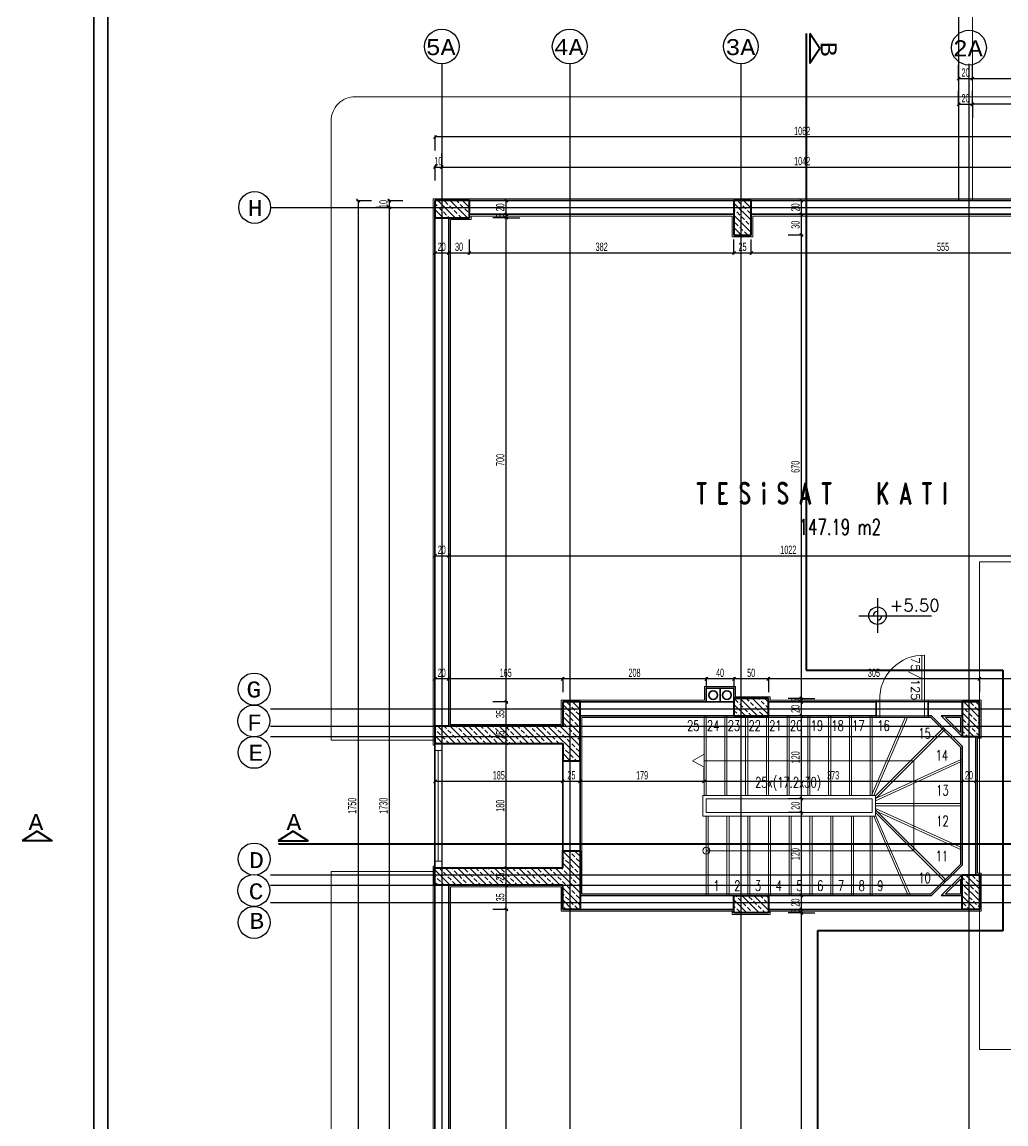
# Model space of a CAD drawing. Header units: inches. Extents: x -7543 to -822, y 102837 to 190349.
# Drawn here: x -833.1985 to -832.9139, y 102836.8607 to 102837.1793 of the extents above; entities that cross this region are included whole.
import ezdxf
from ezdxf.enums import TextEntityAlignment as Align

# ---------------------------------------------------------------- set-up
doc = ezdxf.new("R2010")
doc.units = ezdxf.units.IN
doc.header["$MEASUREMENT"] = 0
for name, pattern in [('__ZG_T_P__9', [22, 1, -10, 1, -10]), ('ACAD_ISO07W100', [3, 0, -3]), ('DASHDOTX2', [2, 1, -0.5, 0, -0.5]), ('DASHED', [19.05, 12.7, -6.35])]:
    doc.linetypes.add(name, pattern=pattern)
doc.layers.get('Defpoints').update_dxf_attribs({"lineweight": 25})
for name, color, linetype, lineweight in [('AKS', 1, 'Continuous', 25), ('ICOL', 55, 'Continuous', 25), ('İZ DÜŞÜM', 253, 'Continuous', 20), ('KESİT', 7, 'Continuous', 40), ('KOLON', 2, 'Continuous', 40), ('SIVA', 150, 'Continuous', 15), ('TARAMA', 8, 'Continuous', 25), ('YAZI', 7, 'Continuous', 25)]:
    doc.layers.add(name, color=color, linetype=linetype, lineweight=lineweight)
for name, color, linetype, lineweight, true_color in [('BALKON', 7, 'Continuous', 20, 0xffaaa9), ('DUVAR', 7, 'Continuous', 35, 0xfc4642), ('KAPI', 7, 'Continuous', 18, 0xffb360), ('MERDİVEN', 7, 'Continuous', 20, 0x16c244), ('PENCERE', 7, 'Continuous', 18, 0xffb360)]:
    doc.layers.add(name, color=color, linetype=linetype, lineweight=lineweight, true_color=true_color)
doc.styles.add('ISIM', font='monos.ttf', dxfattribs={"width": 1.1, "height": 200})
doc.styles.add('OLCU', font='tromand.shx', dxfattribs={"width": 0.6, "height": 12})
doc.styles.add('st1', font='romandtw.shx', dxfattribs={"width": 0.7, "height": 40})
doc.styles.add('TXTX', font='TXTX')
doc.styles.add('ÖLÇÜ', font='simplex.shx')

# ---------------------------------------------------------------- blocks, each defined once
blk = doc.blocks.new('D')
at = {"layer": 'ICOL'}
for p, q in [((2.8, 2.8), (-2.8, -2.8)), ((0, 3), (0, -25))]:
    blk.add_line(p, q, dxfattribs=at)
blk = doc.blocks.new('E')
at = {"layer": 'ICOL'}
for p, q in [((0, -3), (0, 25)), ((-2.8, -2.8), (2.8, 2.8))]:
    blk.add_line(p, q, dxfattribs=at)

msp = doc.modelspace()

# ---------------------------------------------------------------- linework, layer by layer
at = {"layer": 'AKS', "linetype": 'DASHDOTX2', "ltscale": 10}
for p, q in [((-833.07708, 102837.16719), (-833.07708, 102836.7433)), ((-833.04008, 102837.16719), (-833.04008, 102836.7433)), ((-832.99056, 102837.16719), (-832.99056, 102836.7433)), ((-832.92458, 102837.16719), (-832.92458, 102836.7433)), ((-833.12658, 102837.12568), (-832.80322, 102837.12568)), ((-833.12658, 102836.98068), (-832.80322, 102836.98068)), ((-833.13493, 102836.97418), (-833.13492, 102836.97418)), ((-833.12658, 102836.97568), (-832.80322, 102836.97568)), ((-833.12658, 102836.97268), (-832.80322, 102836.97268)), ((-833.12658, 102836.93268), (-832.80322, 102836.93268)), ((-833.12658, 102836.92968), (-832.80322, 102836.92968)), ((-833.12658, 102836.92468), (-832.80322, 102836.92468))]:
    msp.add_line(p, q, dxfattribs=at)
at = {"layer": 'AKS', "color": 0}
for centre, radius in [((-833.07708, 102837.17221), 0.00502), ((-833.04008, 102837.17221), 0.00502), ((-832.99056, 102837.17221), 0.00502), ((-832.92458, 102837.17187), 0.00502), ((-833.1312, 102837.12568), 0.00462), ((-833.13133, 102836.98642), 0.00462), ((-833.13142, 102836.97718), 0.00462), ((-833.13133, 102836.96811), 0.00462), ((-833.13133, 102836.93726), 0.00462), ((-833.13142, 102836.92819), 0.00462), ((-833.13133, 102836.91895), 0.00462)]:
    msp.add_circle(centre, radius, dxfattribs=at)
at = {"layer": 'BALKON'}
for p, q in [((-832.92758, 102837.12768), (-832.92758, 102837.18769)), ((-832.92358, 102837.12768), (-832.92358, 102837.18369))]:
    msp.add_line(p, q, dxfattribs=at)
at = {"layer": 'Defpoints', "color": 6}
for p, q in [((-832.92758, 102837.18769), (-832.92758, 102837.12768)), ((-833.07908, 102837.12768), (-832.86658, 102837.12768)), ((-833.07908, 102836.77768), (-833.07908, 102837.12768)), ((-832.92758, 102837.12768), (-833.07908, 102837.12768)), ((-833.07908, 102837.12768), (-833.07908, 102836.77768))]:
    msp.add_line(p, q, dxfattribs=at)
at = {"layer": 'Defpoints', "color": 3}
for p, q in [((-833.06908, 102837.12268), (-833.06908, 102837.12368)), ((-833.06908, 102837.12368), (-832.99258, 102837.12368)), ((-832.99258, 102837.12368), (-832.99258, 102837.11768)), ((-832.98758, 102837.11768), (-832.98758, 102837.12368)), ((-832.98758, 102837.12368), (-832.87658, 102837.12368)), ((-833.07508, 102837.12268), (-833.06908, 102837.12268)), ((-833.07508, 102836.97568), (-833.07508, 102837.12268)), ((-832.99258, 102837.11768), (-832.98758, 102837.11768)), ((-832.99258, 102836.98668), (-833.00058, 102836.98668)), ((-833.00058, 102836.98668), (-833.00058, 102836.98268)), ((-832.99258, 102836.98368), (-832.99258, 102836.98668)), ((-832.98258, 102836.98368), (-832.99258, 102836.98368)), ((-832.98258, 102836.98268), (-832.98258, 102836.98368)), ((-833.00058, 102836.98268), (-833.04208, 102836.98268)), ((-833.04208, 102836.98268), (-833.04208, 102836.97568)), ((-832.92158, 102836.98268), (-832.98258, 102836.98268)), ((-832.92158, 102836.97268), (-832.92158, 102836.98268)), ((-833.04208, 102836.97568), (-833.07508, 102836.97568)), ((-832.92258, 102836.93268), (-832.92258, 102836.97268)), ((-832.92258, 102836.97268), (-832.92158, 102836.97268)), ((-832.92158, 102836.93268), (-832.92258, 102836.93268)), ((-832.92158, 102836.92268), (-832.92158, 102836.93268)), ((-833.07508, 102836.78268), (-833.07508, 102836.92968)), ((-833.07508, 102836.92968), (-833.04208, 102836.92968)), ((-833.04208, 102836.92968), (-833.04208, 102836.92268)), ((-833.04208, 102836.92268), (-832.99258, 102836.92268)), ((-832.99258, 102836.92268), (-832.99258, 102836.92168)), ((-832.99258, 102836.92168), (-832.98258, 102836.92168)), ((-832.98258, 102836.92168), (-832.98258, 102836.92268)), ((-832.98258, 102836.92268), (-832.92158, 102836.92268))]:
    msp.add_line(p, q, dxfattribs=at)
at = {"layer": 'DUVAR'}
for p, q in [((-833.17769, 102836.66908), (-833.17769, 102837.43546)), ((-833.17369, 102836.66908), (-833.17369, 102837.43546)), ((-832.99258, 102837.12768), (-833.06908, 102837.12768)), ((-832.87658, 102837.12768), (-832.98758, 102837.12768)), ((-832.99258, 102837.12368), (-833.06908, 102837.12368)), ((-832.87658, 102837.12368), (-832.98758, 102837.12368)), ((-833.07908, 102837.12268), (-833.07908, 102836.97568)), ((-833.07508, 102837.12268), (-833.07508, 102836.97568)), ((-833.00058, 102836.98268), (-833.00058, 102836.98668)), ((-833.00058, 102836.98668), (-832.99658, 102836.98668)), ((-832.99658, 102836.98668), (-832.99658, 102836.98268)), ((-832.99658, 102836.98268), (-832.99658, 102836.98668)), ((-832.99658, 102836.98668), (-832.99258, 102836.98668)), ((-832.99258, 102836.98668), (-832.99258, 102836.98268)), ((-833.03708, 102836.98268), (-832.99258, 102836.98268)), ((-833.00458, 102836.98268), (-832.99258, 102836.98268)), ((-832.99658, 102836.98268), (-833.00058, 102836.98268)), ((-832.99258, 102836.98268), (-832.99658, 102836.98268)), ((-832.98258, 102836.98268), (-832.9514, 102836.98268)), ((-832.9514, 102836.97868), (-832.9514, 102836.98268)), ((-832.9364, 102836.98268), (-832.92658, 102836.98268)), ((-832.9364, 102836.97868), (-832.9364, 102836.98268)), ((-833.03708, 102836.97868), (-832.99258, 102836.97868)), ((-832.98258, 102836.97868), (-832.9514, 102836.97868)), ((-832.9364, 102836.97868), (-832.9354, 102836.97868)), ((-832.92658, 102836.96986), (-832.9354, 102836.97868)), ((-832.93258, 102836.97868), (-832.92658, 102836.97868)), ((-832.92658, 102836.97268), (-832.93258, 102836.97868)), ((-832.92258, 102836.93268), (-832.92258, 102836.97268)), ((-832.92658, 102836.93551), (-832.92658, 102836.96986)), ((-833.04208, 102836.96568), (-833.04208, 102836.93968)), ((-833.03708, 102836.96568), (-833.03708, 102836.93968)), ((-832.92658, 102836.93551), (-832.9354, 102836.92668)), ((-832.92658, 102836.93268), (-832.93258, 102836.92668)), ((-833.07908, 102836.92968), (-833.07908, 102836.78268)), ((-833.07508, 102836.92968), (-833.07508, 102836.78268)), ((-832.99258, 102836.92668), (-833.03708, 102836.92668)), ((-832.9354, 102836.92668), (-832.98258, 102836.92668)), ((-832.92658, 102836.92668), (-832.93258, 102836.92668)), ((-833.03708, 102836.92268), (-832.99258, 102836.92268)), ((-832.98258, 102836.92268), (-832.92658, 102836.92268))]:
    msp.add_line(p, q, dxfattribs=at)
for centre in [(-832.99858, 102836.98468), (-832.99458, 102836.98468)]:
    msp.add_circle(centre, 0.00125, dxfattribs=at)
at = {"layer": 'ICOL'}
for p, q in [((-832.92742, 102837.16294), (-832.92373, 102837.16294)), ((-832.92342, 102837.16294), (-832.45973, 102837.16294)), ((-832.92742, 102837.1555), (-832.92373, 102837.1555)), ((-832.86673, 102837.1555), (-832.92342, 102837.1555)), ((-832.86673, 102837.14605), (-833.07892, 102837.14605)), ((-833.07923, 102837.13733), (-833.07939, 102837.13733)), ((-833.07908, 102837.13733), (-833.07708, 102837.13733)), ((-833.07692, 102837.13733), (-832.86873, 102837.13733)), ((-833.07692, 102837.13733), (-833.07676, 102837.13733)), ((-833.10126, 102837.12753), (-833.10126, 102836.77784)), ((-833.09222, 102837.12784), (-833.09222, 102837.128)), ((-833.09222, 102837.12568), (-833.09222, 102837.12768)), ((-833.05843, 102837.12384), (-833.05843, 102837.12753)), ((-832.97303, 102837.12384), (-832.97303, 102837.12753)), ((-833.09222, 102837.12553), (-833.09222, 102837.12537)), ((-833.09222, 102836.77984), (-833.09222, 102837.12553)), ((-833.05843, 102837.12384), (-833.05843, 102837.124)), ((-833.05843, 102837.12268), (-833.05843, 102837.12368)), ((-833.05843, 102837.12253), (-833.05843, 102837.12237)), ((-833.05843, 102836.98284), (-833.05843, 102837.12253)), ((-832.97303, 102837.11784), (-832.97303, 102837.12353)), ((-832.97303, 102836.98384), (-832.97303, 102837.11753)), ((-833.07892, 102837.11254), (-833.07523, 102837.11254)), ((-833.07492, 102837.11254), (-833.06923, 102837.11254)), ((-833.06892, 102837.11254), (-832.99273, 102837.11254)), ((-832.99242, 102837.11254), (-832.98773, 102837.11254)), ((-832.98742, 102837.11254), (-832.87673, 102837.11254)), ((-833.07892, 102837.02494), (-833.07523, 102837.02494)), ((-833.07492, 102837.02494), (-832.87073, 102837.02494)), ((-832.95105, 102837.01271), (-832.95105, 102837.00271)), ((-832.95648, 102837.00762), (-832.93541, 102837.00762)), ((-833.07523, 102836.98937), (-833.07892, 102836.98937)), ((-833.04223, 102836.98937), (-833.07492, 102836.98937)), ((-833.00073, 102836.98937), (-833.04192, 102836.98937)), ((-832.99273, 102836.98937), (-833.00042, 102836.98937)), ((-832.98273, 102836.98937), (-832.99242, 102836.98937)), ((-832.92173, 102836.98937), (-832.98242, 102836.98937)), ((-832.90013, 102836.98937), (-832.92142, 102836.98937)), ((-832.97303, 102836.98384), (-832.97303, 102836.984)), ((-832.97303, 102836.98268), (-832.97303, 102836.98368)), ((-833.05843, 102836.97584), (-833.05843, 102836.98253)), ((-832.97303, 102836.98253), (-832.97303, 102836.98237)), ((-832.97303, 102836.97884), (-832.97303, 102836.98253)), ((-832.97303, 102836.95484), (-832.97303, 102836.97853)), ((-833.05843, 102836.97084), (-833.05843, 102836.97553)), ((-833.05843, 102836.93484), (-833.05843, 102836.97053)), ((-833.07892, 102836.95975), (-833.04223, 102836.95975)), ((-833.04192, 102836.95975), (-833.03723, 102836.95975)), ((-833.03692, 102836.95975), (-833.00133, 102836.95975)), ((-833.00102, 102836.95975), (-832.92673, 102836.95975)), ((-832.92642, 102836.95975), (-832.92273, 102836.95975)), ((-832.92242, 102836.95975), (-832.90063, 102836.95975)), ((-832.97303, 102836.95084), (-832.97303, 102836.95453)), ((-832.97303, 102836.92684), (-832.97303, 102836.95053)), ((-833.05843, 102836.92984), (-833.05843, 102836.93453)), ((-833.05843, 102836.92284), (-833.05843, 102836.92953)), ((-832.97303, 102836.92284), (-832.97303, 102836.92653)), ((-832.97303, 102836.92284), (-832.97303, 102836.923)), ((-833.05843, 102836.78284), (-833.05843, 102836.92253)), ((-832.97303, 102836.92168), (-832.97303, 102836.92268)), ((-832.97303, 102836.92153), (-832.97303, 102836.92137)), ((-832.97303, 102836.78784), (-832.97303, 102836.92153))]:
    msp.add_line(p, q, dxfattribs=at)
msp.add_circle((-832.95105, 102837.00762), 0.00252, dxfattribs=at)
for start, end in [(90, 180), (270, 0)]:
    msp.add_arc((-832.95105, 102837.00762), 0.00126, start, end, dxfattribs=at)
at = {"layer": 'İZ DÜŞÜM', "linetype": '__ZG_T_P__9'}
for p, q in [((-833.07408, 102837.15768), (-833.10208, 102837.15768)), ((-832.91958, 102837.15768), (-833.07408, 102837.15768)), ((-832.84358, 102837.15768), (-832.91958, 102837.15768)), ((-833.10908, 102837.15068), (-833.10908, 102837.09768)), ((-832.86658, 102837.12768), (-833.07908, 102837.12768)), ((-833.07908, 102837.12768), (-833.07908, 102836.77768)), ((-833.10908, 102837.09768), (-833.10908, 102836.97168)), ((-832.92158, 102836.88218), (-832.92158, 102837.02318)), ((-832.92158, 102837.02318), (-832.90158, 102837.02318)), ((-833.10908, 102836.97168), (-833.07908, 102836.97168)), ((-833.07908, 102836.97168), (-833.07908, 102836.93368)), ((-833.07908, 102836.93368), (-833.10908, 102836.93368)), ((-833.10908, 102836.93368), (-833.10908, 102836.80768)), ((-832.90158, 102836.88218), (-832.92158, 102836.88218))]:
    msp.add_line(p, q, dxfattribs=at)
msp.add_arc((-833.10208, 102837.15068), 0.007, 90, 180, dxfattribs=at)
at = {"layer": 'KAPI'}
for p, q in [((-832.9382, 102836.98318), (-832.9382, 102836.99618)), ((-832.9374, 102836.98218), (-832.9374, 102836.99618)), ((-832.9504, 102836.98318), (-832.9514, 102836.98318)), ((-832.9514, 102836.98318), (-832.9514, 102836.97818)), ((-832.9382, 102836.98318), (-832.9504, 102836.98318)), ((-832.9504, 102836.98318), (-832.9504, 102836.97818)), ((-832.9374, 102836.98318), (-832.9382, 102836.98318)), ((-832.9374, 102836.97818), (-832.9374, 102836.98318)), ((-832.9364, 102836.98318), (-832.9374, 102836.98318)), ((-832.9364, 102836.98318), (-832.9364, 102836.97818)), ((-832.9504, 102836.97818), (-832.9514, 102836.97818)), ((-832.9504, 102836.97818), (-832.9374, 102836.97818)), ((-832.9374, 102836.97818), (-832.9364, 102836.97818))]:
    msp.add_line(p, q, dxfattribs=at)
msp.add_arc((-832.9378, 102836.98358), 0.01261, 88.1817, 181.8183, dxfattribs=at)
at = {"layer": 'KESİT', "linetype": 'DASHED'}
for p, q in [((-832.9717, 102837.176), (-832.9717, 102836.99188)), ((-832.9717, 102836.99188), (-832.91478, 102836.99188)), ((-832.91478, 102836.99188), (-832.91478, 102836.91646)), ((-833.12431, 102836.94168), (-832.91011, 102836.94168)), ((-832.91478, 102836.91646), (-832.96839, 102836.91646)), ((-832.96839, 102836.91646), (-832.96839, 102836.74132))]:
    msp.add_line(p, q, dxfattribs=at)
at = {"layer": 'KESİT'}
for p, q in [((-832.97062, 102837.17594), (-832.97062, 102837.16725)), ((-832.96774, 102837.1716), (-832.97062, 102837.17594)), ((-832.96774, 102837.1716), (-832.97062, 102837.16725)), ((-833.19415, 102836.94536), (-833.19849, 102836.94248)), ((-833.19415, 102836.94536), (-833.1898, 102836.94248)), ((-833.12002, 102836.94536), (-833.12437, 102836.94248)), ((-833.12002, 102836.94536), (-833.11568, 102836.94248)), ((-833.1898, 102836.94248), (-833.19849, 102836.94248)), ((-833.12437, 102836.94248), (-833.11568, 102836.94248))]:
    msp.add_line(p, q, dxfattribs=at)
at = {"layer": 'KOLON'}
for p, q in [((-833.06908, 102837.12768), (-833.07908, 102837.12768)), ((-833.07908, 102837.12768), (-833.07908, 102837.12268)), ((-833.06908, 102837.12768), (-833.07908, 102837.12768)), ((-833.07908, 102837.12768), (-833.07908, 102837.12268)), ((-833.06908, 102837.12268), (-833.06908, 102837.12768)), ((-833.06908, 102837.12268), (-833.06908, 102837.12768)), ((-832.98758, 102837.12768), (-832.99258, 102837.12768)), ((-832.99258, 102837.12768), (-832.99258, 102837.11768)), ((-832.98758, 102837.11768), (-832.98758, 102837.12768)), ((-833.07908, 102837.12268), (-833.06908, 102837.12268)), ((-833.07908, 102837.12268), (-833.06908, 102837.12268)), ((-832.99258, 102837.11768), (-832.98758, 102837.11768)), ((-832.99258, 102836.98368), (-832.99258, 102836.97868)), ((-832.98258, 102836.98368), (-832.99258, 102836.98368)), ((-832.98258, 102836.97868), (-832.98258, 102836.98368)), ((-833.03708, 102836.98268), (-833.04208, 102836.98268)), ((-833.04208, 102836.98268), (-833.04208, 102836.97568)), ((-833.03708, 102836.97568), (-833.03708, 102836.98268)), ((-832.92158, 102836.98268), (-832.92658, 102836.98268)), ((-832.92658, 102836.98268), (-832.92658, 102836.97268)), ((-832.92158, 102836.97268), (-832.92158, 102836.98268)), ((-832.99258, 102836.97868), (-832.98258, 102836.97868)), ((-833.04208, 102836.97568), (-833.07908, 102836.97568)), ((-833.07908, 102836.97568), (-833.07908, 102836.97068)), ((-833.03708, 102836.97168), (-833.03708, 102836.97568)), ((-833.03708, 102836.96568), (-833.03708, 102836.97168)), ((-832.92658, 102836.97268), (-832.92158, 102836.97268)), ((-833.07908, 102836.97068), (-833.04208, 102836.97068)), ((-833.04208, 102836.97068), (-833.04208, 102836.96568)), ((-833.04208, 102836.96568), (-833.03708, 102836.96568)), ((-833.04208, 102836.93468), (-833.04208, 102836.93968)), ((-833.04208, 102836.93968), (-833.03708, 102836.93968)), ((-833.03708, 102836.93968), (-833.03708, 102836.93368)), ((-833.07908, 102836.93468), (-833.04208, 102836.93468)), ((-833.07908, 102836.92968), (-833.07908, 102836.93468)), ((-833.03708, 102836.93368), (-833.03708, 102836.92968)), ((-832.92658, 102836.92268), (-832.92658, 102836.93268)), ((-832.92658, 102836.93268), (-832.92158, 102836.93268)), ((-832.92158, 102836.93268), (-832.92158, 102836.92268)), ((-833.04208, 102836.92968), (-833.07908, 102836.92968)), ((-833.04208, 102836.92268), (-833.04208, 102836.92968)), ((-833.03708, 102836.92968), (-833.03708, 102836.92268)), ((-832.99258, 102836.92168), (-832.99258, 102836.92668)), ((-832.99258, 102836.92668), (-832.98258, 102836.92668)), ((-832.98258, 102836.92668), (-832.98258, 102836.92168)), ((-833.03708, 102836.92268), (-833.04208, 102836.92268)), ((-832.98258, 102836.92168), (-832.99258, 102836.92168)), ((-832.92158, 102836.92268), (-832.92658, 102836.92268))]:
    msp.add_line(p, q, dxfattribs=at)
at = {"layer": 'MERDİVEN'}
for p, q in [((-833.00118, 102836.95568), (-833.00118, 102836.97868)), ((-832.99518, 102836.95568), (-832.99518, 102836.97868)), ((-832.98918, 102836.95568), (-832.98918, 102836.97868)), ((-832.98318, 102836.95568), (-832.98318, 102836.97868)), ((-832.97718, 102836.95568), (-832.97718, 102836.97868)), ((-832.97118, 102836.95568), (-832.97118, 102836.97868)), ((-832.96518, 102836.95568), (-832.96518, 102836.97868)), ((-832.95918, 102836.95568), (-832.95918, 102836.97868)), ((-832.95318, 102836.95568), (-832.95318, 102836.97868)), ((-832.9528, 102836.95568), (-832.94306, 102836.97818)), ((-832.95158, 102836.95553), (-832.93191, 102836.97519)), ((-833.00453, 102836.96568), (-833.00118, 102836.96757)), ((-833.00118, 102836.96757), (-833.00118, 102836.9638)), ((-833.00453, 102836.96568), (-833.00118, 102836.9638)), ((-832.94058, 102836.96568), (-833.00118, 102836.96568)), ((-832.95158, 102836.9548), (-832.92682, 102836.96607)), ((-832.94058, 102836.93968), (-832.94058, 102836.96568)), ((-833.00158, 102836.95568), (-833.00158, 102836.94968)), ((-833.00158, 102836.94968), (-833.00158, 102836.95568)), ((-833.00158, 102836.94968), (-833.00158, 102836.95568)), ((-832.95158, 102836.95568), (-833.00158, 102836.95568)), ((-833.00158, 102836.95568), (-833.00158, 102836.94968)), ((-832.95258, 102836.95568), (-833.00058, 102836.95568)), ((-832.95258, 102836.95568), (-833.00058, 102836.95568)), ((-832.95258, 102836.95568), (-833.00058, 102836.95568)), ((-832.95158, 102836.94968), (-832.95158, 102836.95568)), ((-832.95158, 102836.95568), (-832.95158, 102836.94968)), ((-832.95158, 102836.95568), (-832.95158, 102836.94968)), ((-832.95158, 102836.94968), (-832.95158, 102836.95568)), ((-833.00058, 102836.95468), (-833.00058, 102836.95068)), ((-833.00058, 102836.95068), (-833.00058, 102836.95468)), ((-833.00058, 102836.95068), (-833.00058, 102836.95468)), ((-832.95258, 102836.95468), (-833.00058, 102836.95468)), ((-833.00058, 102836.95468), (-833.00058, 102836.95068)), ((-832.95358, 102836.95468), (-832.99958, 102836.95468)), ((-832.95358, 102836.95468), (-832.99958, 102836.95468)), ((-832.95358, 102836.95468), (-832.99958, 102836.95468)), ((-832.95258, 102836.95068), (-832.95258, 102836.95468)), ((-832.95258, 102836.95468), (-832.95258, 102836.95068)), ((-832.95258, 102836.95468), (-832.95258, 102836.95068)), ((-832.95258, 102836.95068), (-832.95258, 102836.95468)), ((-832.95158, 102836.95328), (-832.92708, 102836.95328)), ((-832.95158, 102836.95189), (-832.92658, 102836.9405)), ((-832.95214, 102836.94968), (-833.00158, 102836.94968)), ((-832.95258, 102836.95068), (-833.00058, 102836.95068)), ((-832.95258, 102836.94968), (-833.00058, 102836.94968)), ((-832.95258, 102836.94968), (-833.00058, 102836.94968)), ((-832.95258, 102836.94968), (-833.00058, 102836.94968)), ((-832.99998, 102836.94968), (-832.99998, 102836.92668)), ((-832.95358, 102836.95068), (-832.99958, 102836.95068)), ((-832.95358, 102836.95068), (-832.99958, 102836.95068)), ((-832.95358, 102836.95068), (-832.99958, 102836.95068)), ((-832.99398, 102836.94968), (-832.99398, 102836.92668)), ((-832.98798, 102836.94968), (-832.98798, 102836.92668)), ((-832.98198, 102836.94968), (-832.98198, 102836.92668)), ((-832.97598, 102836.94968), (-832.97598, 102836.92668)), ((-832.96998, 102836.94968), (-832.96998, 102836.92668)), ((-832.96398, 102836.94968), (-832.96398, 102836.92668)), ((-832.95798, 102836.94968), (-832.95798, 102836.92668)), ((-832.95258, 102836.94968), (-832.95258, 102836.92668)), ((-832.95158, 102836.94968), (-832.95214, 102836.94968)), ((-832.95158, 102836.95153), (-832.93107, 102836.93102)), ((-832.95158, 102836.94988), (-832.94153, 102836.92668)), ((-832.94058, 102836.93968), (-833.00058, 102836.93968))]:
    msp.add_line(p, q, dxfattribs=at)
at = {"layer": 'MERDİVEN', "linetype": 'ACAD_ISO07W100'}
for p, q in [((-833.00058, 102836.95568), (-833.00058, 102836.97868)), ((-832.99458, 102836.95568), (-832.99458, 102836.97868)), ((-832.98858, 102836.95568), (-832.98858, 102836.97868)), ((-832.98258, 102836.95568), (-832.98258, 102836.97868)), ((-832.97658, 102836.95568), (-832.97658, 102836.97868)), ((-832.97058, 102836.95568), (-832.97058, 102836.97868)), ((-832.96458, 102836.95568), (-832.96458, 102836.97868)), ((-832.95858, 102836.95568), (-832.95858, 102836.97868)), ((-832.95258, 102836.95568), (-832.95258, 102836.97868)), ((-832.95214, 102836.95568), (-832.9424, 102836.97818)), ((-832.95158, 102836.95468), (-832.93149, 102836.97477)), ((-832.95158, 102836.95414), (-832.92658, 102836.96552)), ((-832.95158, 102836.95268), (-832.92708, 102836.95268)), ((-833.00058, 102836.94968), (-833.00058, 102836.92668)), ((-832.99458, 102836.94968), (-832.99458, 102836.92668)), ((-832.98858, 102836.94968), (-832.98858, 102836.92668)), ((-832.98258, 102836.94968), (-832.98258, 102836.92668)), ((-832.97658, 102836.94968), (-832.97658, 102836.92668)), ((-832.97058, 102836.94968), (-832.97058, 102836.92668)), ((-832.96458, 102836.94968), (-832.96458, 102836.92668)), ((-832.95858, 102836.94968), (-832.95858, 102836.92668)), ((-832.95318, 102836.94968), (-832.95318, 102836.92668)), ((-832.95214, 102836.94968), (-832.94219, 102836.92668)), ((-832.95158, 102836.95123), (-832.92658, 102836.93984)), ((-832.95158, 102836.95068), (-832.93149, 102836.9306))]:
    msp.add_line(p, q, dxfattribs=at)
at = {"layer": 'MERDİVEN'}
msp.add_circle((-833.00058, 102836.93968), 0.001, dxfattribs=at)
at = {"layer": 'PENCERE'}
for p, q in [((-833.07908, 102836.97068), (-833.07908, 102836.93468)), ((-833.07708, 102836.96868), (-833.07908, 102836.96868)), ((-833.07808, 102836.96868), (-833.07808, 102836.93668)), ((-833.07708, 102836.97068), (-833.07708, 102836.93468)), ((-833.07708, 102836.93668), (-833.07908, 102836.93668))]:
    msp.add_line(p, q, dxfattribs=at)
at = {"layer": 'SIVA'}
for p, q in [((-832.86608, 102837.12818), (-833.07958, 102837.12818)), ((-833.07958, 102837.12818), (-833.07958, 102836.97018)), ((-833.07458, 102837.12218), (-833.07458, 102836.97618)), ((-833.07458, 102837.12218), (-833.06858, 102837.12218)), ((-832.99308, 102837.12318), (-833.06858, 102837.12318)), ((-833.06858, 102837.12318), (-833.06858, 102837.12218)), ((-832.99308, 102837.12318), (-832.99308, 102837.11718)), ((-832.87708, 102837.12318), (-832.98708, 102837.12318)), ((-832.98708, 102837.12318), (-832.98708, 102837.11718)), ((-832.99308, 102837.11718), (-832.98708, 102837.11718)), ((-832.99208, 102836.98718), (-833.00108, 102836.98718)), ((-833.00108, 102836.98318), (-833.00108, 102836.98718)), ((-832.99208, 102836.98418), (-832.99208, 102836.98718)), ((-832.98208, 102836.98418), (-832.99208, 102836.98418)), ((-832.98208, 102836.98318), (-832.98208, 102836.98418)), ((-833.03658, 102836.98318), (-833.04258, 102836.98318)), ((-833.04258, 102836.97618), (-833.04258, 102836.98318)), ((-833.00108, 102836.98318), (-833.04258, 102836.98318)), ((-832.9514, 102836.98318), (-832.98208, 102836.98318)), ((-832.9514, 102836.98268), (-832.9514, 102836.98318)), ((-832.92608, 102836.98318), (-832.9364, 102836.98318)), ((-832.9364, 102836.98268), (-832.9364, 102836.98318)), ((-832.92108, 102836.98318), (-832.92708, 102836.98318)), ((-832.92108, 102836.97218), (-832.92108, 102836.98318)), ((-833.03658, 102836.92718), (-833.03658, 102836.97818)), ((-833.03658, 102836.97818), (-832.99208, 102836.97818)), ((-832.99308, 102836.97818), (-832.98208, 102836.97818)), ((-832.98308, 102836.97818), (-832.9514, 102836.97818)), ((-832.9514, 102836.97868), (-832.9514, 102836.97818)), ((-832.9364, 102836.97868), (-832.9364, 102836.97818)), ((-832.9364, 102836.97818), (-832.93561, 102836.97818)), ((-832.92708, 102836.96965), (-832.93561, 102836.97818)), ((-832.93137, 102836.97818), (-832.92708, 102836.97818)), ((-832.92708, 102836.97389), (-832.93137, 102836.97818)), ((-832.92708, 102836.97818), (-832.92708, 102836.97389)), ((-833.07458, 102836.97618), (-833.04258, 102836.97618)), ((-832.92208, 102836.97218), (-832.92108, 102836.97218)), ((-832.92208, 102836.93318), (-832.92208, 102836.97218)), ((-833.07958, 102836.97018), (-833.07908, 102836.97018)), ((-832.92708, 102836.96965), (-832.92708, 102836.93572)), ((-832.92708, 102836.93572), (-832.93561, 102836.92718)), ((-833.07958, 102836.93518), (-833.07908, 102836.93518)), ((-833.07958, 102836.77718), (-833.07958, 102836.93518)), ((-832.92108, 102836.93318), (-832.92208, 102836.93318)), ((-832.92108, 102836.92218), (-832.92108, 102836.93318)), ((-832.92708, 102836.93148), (-832.93137, 102836.92718)), ((-832.92708, 102836.93148), (-832.92708, 102836.92718)), ((-833.07458, 102836.92918), (-833.07458, 102836.78318)), ((-833.04258, 102836.92918), (-833.07458, 102836.92918)), ((-833.04258, 102836.92918), (-833.04258, 102836.92218)), ((-832.99208, 102836.92718), (-833.03658, 102836.92718)), ((-832.93561, 102836.92718), (-832.99326, 102836.92718)), ((-832.92708, 102836.92718), (-832.93137, 102836.92718)), ((-833.03658, 102836.92218), (-833.04258, 102836.92218)), ((-833.03758, 102836.92218), (-832.99308, 102836.92218)), ((-832.99308, 102836.92118), (-832.99308, 102836.92218)), ((-832.98208, 102836.92118), (-832.99308, 102836.92118)), ((-832.98208, 102836.92218), (-832.98208, 102836.92118)), ((-832.98208, 102836.92218), (-832.92608, 102836.92218)), ((-832.92708, 102836.92218), (-832.92108, 102836.92218))]:
    msp.add_line(p, q, dxfattribs=at)
at = {"layer": 'TARAMA'}
for p, q in [((-833.07908, 102837.12683), (-833.07837, 102837.12613)), ((-833.07817, 102837.12768), (-833.07317, 102837.12268)), ((-833.07617, 102837.12745), (-833.07528, 102837.12657)), ((-833.07463, 102837.12768), (-833.06963, 102837.12268)), ((-833.07286, 102837.12768), (-833.07219, 102837.12701)), ((-833.07109, 102837.12768), (-833.06908, 102837.12566)), ((-833.06933, 102837.12768), (-833.06909, 102837.12745)), ((-832.99258, 102837.12695), (-832.98758, 102837.12195)), ((-832.99131, 102837.12745), (-832.99043, 102837.12657)), ((-832.98978, 102837.12768), (-832.98758, 102837.12548)), ((-832.98801, 102837.12768), (-832.98758, 102837.12725)), ((-833.07908, 102837.12506), (-833.0767, 102837.12268)), ((-833.07793, 102837.12568), (-833.07705, 102837.1248)), ((-833.07661, 102837.12436), (-833.07572, 102837.12347)), ((-833.07484, 102837.12613), (-833.07396, 102837.12524)), ((-833.07351, 102837.1248), (-833.07263, 102837.12392)), ((-833.07175, 102837.12657), (-833.07086, 102837.12568)), ((-833.07042, 102837.12524), (-833.06954, 102837.12436)), ((-833.06909, 102837.12392), (-833.06908, 102837.1239)), ((-832.99258, 102837.12518), (-832.9922, 102837.1248)), ((-832.99175, 102837.12436), (-832.99087, 102837.12347)), ((-832.98999, 102837.12613), (-832.9891, 102837.12524)), ((-832.98866, 102837.1248), (-832.98778, 102837.12392)), ((-833.07908, 102837.12329), (-833.07882, 102837.12303)), ((-833.07528, 102837.12303), (-833.07493, 102837.12268)), ((-833.07219, 102837.12347), (-833.0714, 102837.12268)), ((-832.99258, 102837.12341), (-832.98758, 102837.11841)), ((-832.9922, 102837.12126), (-832.99131, 102837.12038)), ((-832.99043, 102837.12303), (-832.98954, 102837.12215)), ((-832.9891, 102837.12171), (-832.98822, 102837.12082)), ((-832.99258, 102837.11988), (-832.99038, 102837.11768)), ((-832.99258, 102837.11811), (-832.99215, 102837.11768)), ((-832.99087, 102837.11994), (-832.98999, 102837.11905)), ((-832.98954, 102837.11861), (-832.98866, 102837.11773)), ((-832.98778, 102837.12038), (-832.98758, 102837.12018)), ((-832.99073, 102836.98368), (-832.98573, 102836.97868)), ((-832.98897, 102836.98368), (-832.98822, 102836.98294)), ((-832.9872, 102836.98368), (-832.98258, 102836.97906)), ((-832.98543, 102836.98368), (-832.98513, 102836.98338)), ((-832.98366, 102836.98368), (-832.98258, 102836.9826)), ((-833.04208, 102836.98199), (-833.03708, 102836.97699)), ((-833.04081, 102836.98249), (-833.03993, 102836.98161)), ((-833.03948, 102836.98117), (-833.0386, 102836.98028)), ((-833.03923, 102836.98268), (-833.03708, 102836.98053)), ((-833.03746, 102836.98268), (-833.03708, 102836.9823)), ((-832.99258, 102836.98199), (-832.98927, 102836.97868)), ((-832.9922, 102836.98338), (-832.99131, 102836.98249)), ((-832.99087, 102836.98205), (-832.98999, 102836.98117)), ((-832.98954, 102836.98073), (-832.98866, 102836.97984)), ((-832.98778, 102836.98249), (-832.98689, 102836.98161)), ((-832.98645, 102836.98117), (-832.98557, 102836.98028)), ((-832.98468, 102836.98294), (-832.9838, 102836.98205)), ((-832.98336, 102836.98161), (-832.98258, 102836.98083)), ((-832.92658, 102836.9814), (-832.92635, 102836.98117)), ((-832.92609, 102836.98268), (-832.92158, 102836.97816)), ((-832.9259, 102836.98073), (-832.92502, 102836.97984)), ((-832.92414, 102836.98249), (-832.92325, 102836.98161)), ((-832.92281, 102836.98117), (-832.92193, 102836.98028)), ((-832.92256, 102836.98268), (-832.92158, 102836.9817)), ((-833.04208, 102836.98022), (-833.04169, 102836.97984)), ((-833.04208, 102836.97846), (-833.03708, 102836.97346)), ((-833.04125, 102836.9794), (-833.04037, 102836.97852)), ((-833.03993, 102836.97808), (-833.03904, 102836.97719)), ((-833.03816, 102836.97984), (-833.03727, 102836.97896)), ((-832.99258, 102836.98022), (-832.99175, 102836.9794)), ((-832.99131, 102836.97896), (-832.99104, 102836.97868)), ((-832.98822, 102836.9794), (-832.9875, 102836.97868)), ((-832.98513, 102836.97984), (-832.98424, 102836.97896)), ((-832.92658, 102836.97963), (-832.92158, 102836.97463)), ((-832.92635, 102836.97763), (-832.92546, 102836.97675)), ((-832.92458, 102836.9794), (-832.9237, 102836.97852)), ((-832.92325, 102836.97808), (-832.92237, 102836.97719)), ((-833.07908, 102836.9748), (-833.07882, 102836.97454)), ((-833.07837, 102836.9741), (-833.07749, 102836.97321)), ((-833.07819, 102836.97568), (-833.07319, 102836.97068)), ((-833.07643, 102836.97568), (-833.07572, 102836.97498)), ((-833.07528, 102836.97454), (-833.0744, 102836.97366)), ((-833.07466, 102836.97568), (-833.06966, 102836.97068)), ((-833.07289, 102836.97568), (-833.07263, 102836.97542)), ((-833.07219, 102836.97498), (-833.0713, 102836.9741)), ((-833.07112, 102836.97568), (-833.06612, 102836.97068)), ((-833.06909, 102836.97542), (-833.06821, 102836.97454)), ((-833.06777, 102836.9741), (-833.06688, 102836.97321)), ((-833.06759, 102836.97568), (-833.06259, 102836.97068)), ((-833.06582, 102836.97568), (-833.06512, 102836.97498)), ((-833.06467, 102836.97454), (-833.06379, 102836.97366)), ((-833.06405, 102836.97568), (-833.05905, 102836.97068)), ((-833.06228, 102836.97568), (-833.06202, 102836.97542)), ((-833.06158, 102836.97498), (-833.0607, 102836.9741)), ((-833.06052, 102836.97568), (-833.05552, 102836.97068)), ((-833.05849, 102836.97542), (-833.0576, 102836.97454)), ((-833.05716, 102836.9741), (-833.05628, 102836.97321)), ((-833.05698, 102836.97568), (-833.05198, 102836.97068)), ((-833.05521, 102836.97568), (-833.05451, 102836.97498)), ((-833.05407, 102836.97454), (-833.05318, 102836.97366)), ((-833.05344, 102836.97568), (-833.04844, 102836.97068)), ((-833.05168, 102836.97568), (-833.05142, 102836.97542)), ((-833.05097, 102836.97498), (-833.05009, 102836.9741)), ((-833.04991, 102836.97568), (-833.04491, 102836.97068)), ((-833.04788, 102836.97542), (-833.047, 102836.97454)), ((-833.04656, 102836.9741), (-833.04567, 102836.97321)), ((-833.04637, 102836.97568), (-833.03708, 102836.96639)), ((-833.04461, 102836.97568), (-833.0439, 102836.97498)), ((-833.04346, 102836.97454), (-833.04258, 102836.97366)), ((-833.04284, 102836.97568), (-833.03708, 102836.96992)), ((-833.04169, 102836.97631), (-833.04081, 102836.97542)), ((-833.04037, 102836.97498), (-833.03948, 102836.9741)), ((-833.0386, 102836.97675), (-833.03772, 102836.97587)), ((-833.03727, 102836.97542), (-833.03708, 102836.97522)), ((-832.92658, 102836.97609), (-832.92317, 102836.97268)), ((-832.92658, 102836.97433), (-832.9259, 102836.97366)), ((-832.92502, 102836.97631), (-832.92414, 102836.97542)), ((-832.9237, 102836.97498), (-832.92281, 102836.9741)), ((-832.92193, 102836.97675), (-832.92158, 102836.9764)), ((-833.07908, 102836.97303), (-833.07673, 102836.97068)), ((-833.07882, 102836.971), (-833.0785, 102836.97068)), ((-833.07705, 102836.97277), (-833.07617, 102836.97189)), ((-833.07572, 102836.97145), (-833.07496, 102836.97068)), ((-833.07396, 102836.97321), (-833.07307, 102836.97233)), ((-833.07263, 102836.97189), (-833.07175, 102836.971)), ((-833.07086, 102836.97366), (-833.06998, 102836.97277)), ((-833.06954, 102836.97233), (-833.06865, 102836.97145)), ((-833.06821, 102836.971), (-833.06789, 102836.97068)), ((-833.06644, 102836.97277), (-833.06556, 102836.97189)), ((-833.06512, 102836.97145), (-833.06435, 102836.97068)), ((-833.06335, 102836.97321), (-833.06246, 102836.97233)), ((-833.06202, 102836.97189), (-833.06114, 102836.971)), ((-833.06026, 102836.97366), (-833.05937, 102836.97277)), ((-833.05893, 102836.97233), (-833.05805, 102836.97145)), ((-833.0576, 102836.971), (-833.05728, 102836.97068)), ((-833.05584, 102836.97277), (-833.05495, 102836.97189)), ((-833.05451, 102836.97145), (-833.05375, 102836.97068)), ((-833.05274, 102836.97321), (-833.05186, 102836.97233)), ((-833.05142, 102836.97189), (-833.05053, 102836.971)), ((-833.04965, 102836.97366), (-833.04876, 102836.97277)), ((-833.04832, 102836.97233), (-833.04744, 102836.97145)), ((-833.047, 102836.971), (-833.04668, 102836.97068)), ((-833.04523, 102836.97277), (-833.04435, 102836.97189)), ((-833.0439, 102836.97145), (-833.04314, 102836.97068)), ((-833.04214, 102836.97321), (-833.04125, 102836.97233)), ((-833.04081, 102836.97189), (-833.03993, 102836.971)), ((-833.03904, 102836.97366), (-833.03816, 102836.97277)), ((-833.03772, 102836.97233), (-833.03708, 102836.97169)), ((-832.92546, 102836.97321), (-832.92493, 102836.97268)), ((-832.92237, 102836.97366), (-832.92158, 102836.97286)), ((-833.04208, 102836.96962), (-833.04169, 102836.96924)), ((-833.04208, 102836.96785), (-833.03991, 102836.96568)), ((-833.04125, 102836.96879), (-833.04037, 102836.96791)), ((-833.03948, 102836.97056), (-833.0386, 102836.96968)), ((-833.03816, 102836.96924), (-833.03727, 102836.96835)), ((-833.04169, 102836.9657), (-833.04168, 102836.96568)), ((-833.03993, 102836.96747), (-833.03904, 102836.96658)), ((-833.0386, 102836.96614), (-833.03814, 102836.96568)), ((-833.04208, 102836.93957), (-833.03708, 102836.93457)), ((-833.04043, 102836.93968), (-833.03993, 102836.93918)), ((-833.03866, 102836.93968), (-833.03708, 102836.9381)), ((-833.04208, 102836.9378), (-833.04169, 102836.93742)), ((-833.04208, 102836.93603), (-833.03708, 102836.93103)), ((-833.04125, 102836.93697), (-833.04037, 102836.93609)), ((-833.03993, 102836.93565), (-833.03904, 102836.93476)), ((-833.03948, 102836.93874), (-833.0386, 102836.93786)), ((-833.03816, 102836.93742), (-833.03727, 102836.93653)), ((-833.07908, 102836.93414), (-833.07462, 102836.92968)), ((-833.07785, 102836.93468), (-833.07705, 102836.93388)), ((-833.07661, 102836.93344), (-833.07572, 102836.93256)), ((-833.07608, 102836.93468), (-833.07108, 102836.92968)), ((-833.07432, 102836.93468), (-833.07396, 102836.93432)), ((-833.07351, 102836.93388), (-833.07263, 102836.933)), ((-833.07255, 102836.93468), (-833.06755, 102836.92968)), ((-833.07219, 102836.93256), (-833.0713, 102836.93167)), ((-833.07042, 102836.93432), (-833.06954, 102836.93344)), ((-833.06909, 102836.933), (-833.06821, 102836.93211)), ((-833.06901, 102836.93468), (-833.06401, 102836.92968)), ((-833.06725, 102836.93468), (-833.06644, 102836.93388)), ((-833.066, 102836.93344), (-833.06512, 102836.93256)), ((-833.06548, 102836.93468), (-833.06048, 102836.92968)), ((-833.06371, 102836.93468), (-833.06335, 102836.93432)), ((-833.06291, 102836.93388), (-833.06202, 102836.933)), ((-833.06194, 102836.93468), (-833.05694, 102836.92968)), ((-833.06158, 102836.93256), (-833.0607, 102836.93167)), ((-833.05981, 102836.93432), (-833.05893, 102836.93344)), ((-833.05849, 102836.933), (-833.0576, 102836.93211)), ((-833.05841, 102836.93468), (-833.05341, 102836.92968)), ((-833.05664, 102836.93468), (-833.05584, 102836.93388)), ((-833.05539, 102836.93344), (-833.05451, 102836.93256)), ((-833.05487, 102836.93468), (-833.04987, 102836.92968)), ((-833.0531, 102836.93468), (-833.05274, 102836.93432)), ((-833.0523, 102836.93388), (-833.05142, 102836.933)), ((-833.05134, 102836.93468), (-833.04634, 102836.92968)), ((-833.05097, 102836.93256), (-833.05009, 102836.93167)), ((-833.04921, 102836.93432), (-833.04832, 102836.93344)), ((-833.04788, 102836.933), (-833.047, 102836.93211)), ((-833.0478, 102836.93468), (-833.0428, 102836.92968)), ((-833.04603, 102836.93468), (-833.04523, 102836.93388)), ((-833.04479, 102836.93344), (-833.0439, 102836.93256)), ((-833.04426, 102836.93468), (-833.03708, 102836.92749)), ((-833.0425, 102836.93468), (-833.04214, 102836.93432)), ((-833.04169, 102836.93388), (-833.04081, 102836.933)), ((-833.04037, 102836.93256), (-833.03948, 102836.93167)), ((-833.0386, 102836.93432), (-833.03772, 102836.93344)), ((-833.03727, 102836.933), (-833.03708, 102836.9328)), ((-832.92559, 102836.93268), (-832.92158, 102836.92867)), ((-832.9237, 102836.93256), (-832.92281, 102836.93167)), ((-832.92206, 102836.93268), (-832.92158, 102836.9322)), ((-833.07908, 102836.93237), (-833.07882, 102836.93211)), ((-833.07908, 102836.9306), (-833.07816, 102836.92968)), ((-833.07837, 102836.93167), (-833.07749, 102836.93079)), ((-833.07705, 102836.93035), (-833.07639, 102836.92968)), ((-833.07528, 102836.93211), (-833.0744, 102836.93123)), ((-833.07396, 102836.93079), (-833.07307, 102836.9299)), ((-833.07086, 102836.93123), (-833.06998, 102836.93035)), ((-833.06954, 102836.9299), (-833.06932, 102836.92968)), ((-833.06777, 102836.93167), (-833.06688, 102836.93079)), ((-833.06644, 102836.93035), (-833.06578, 102836.92968)), ((-833.06467, 102836.93211), (-833.06379, 102836.93123)), ((-833.06335, 102836.93079), (-833.06246, 102836.9299)), ((-833.06026, 102836.93123), (-833.05937, 102836.93035)), ((-833.05893, 102836.9299), (-833.05871, 102836.92968)), ((-833.05716, 102836.93167), (-833.05628, 102836.93079)), ((-833.05584, 102836.93035), (-833.05517, 102836.92968)), ((-833.05407, 102836.93211), (-833.05318, 102836.93123)), ((-833.05274, 102836.93079), (-833.05186, 102836.9299)), ((-833.04965, 102836.93123), (-833.04876, 102836.93035)), ((-833.04832, 102836.9299), (-833.0481, 102836.92968)), ((-833.04656, 102836.93167), (-833.04567, 102836.93079)), ((-833.04523, 102836.93035), (-833.04457, 102836.92968)), ((-833.04346, 102836.93211), (-833.04258, 102836.93123)), ((-833.04214, 102836.93079), (-833.04125, 102836.9299)), ((-833.04081, 102836.92946), (-833.03993, 102836.92858)), ((-833.03904, 102836.93123), (-833.03816, 102836.93035)), ((-833.03772, 102836.9299), (-833.03708, 102836.92926)), ((-832.92658, 102836.9319), (-832.9259, 102836.93123)), ((-832.92658, 102836.93013), (-832.92158, 102836.92513)), ((-832.92546, 102836.93079), (-832.92458, 102836.9299)), ((-832.92414, 102836.92946), (-832.92325, 102836.92858)), ((-832.92237, 102836.93123), (-832.92158, 102836.93044)), ((-833.04208, 102836.92896), (-833.03708, 102836.92396)), ((-833.04208, 102836.92719), (-833.04169, 102836.92681)), ((-833.04125, 102836.92637), (-833.04037, 102836.92548)), ((-833.03948, 102836.92814), (-833.0386, 102836.92725)), ((-833.03816, 102836.92681), (-833.03727, 102836.92593)), ((-832.99207, 102836.92668), (-832.99175, 102836.92637)), ((-832.9903, 102836.92668), (-832.9853, 102836.92168)), ((-832.98822, 102836.92637), (-832.98733, 102836.92548)), ((-832.98677, 102836.92668), (-832.98258, 102836.92249)), ((-832.985, 102836.92668), (-832.98424, 102836.92593)), ((-832.98323, 102836.92668), (-832.98258, 102836.92603)), ((-832.92658, 102836.92836), (-832.92635, 102836.92814)), ((-832.92658, 102836.9266), (-832.92266, 102836.92268)), ((-832.9259, 102836.92769), (-832.92502, 102836.92681)), ((-832.92458, 102836.92637), (-832.9237, 102836.92548)), ((-832.92281, 102836.92814), (-832.92193, 102836.92725)), ((-833.04208, 102836.92542), (-833.03934, 102836.92268)), ((-833.04169, 102836.92327), (-833.0411, 102836.92268)), ((-833.03993, 102836.92504), (-833.03904, 102836.92416)), ((-833.0386, 102836.92372), (-833.03772, 102836.92283)), ((-832.99258, 102836.92542), (-832.98884, 102836.92168)), ((-832.99258, 102836.92365), (-832.9922, 102836.92327)), ((-832.99131, 102836.92593), (-832.99043, 102836.92504)), ((-832.98999, 102836.9246), (-832.9891, 102836.92372)), ((-832.98866, 102836.92327), (-832.98778, 102836.92239)), ((-832.98689, 102836.92504), (-832.98601, 102836.92416)), ((-832.98557, 102836.92372), (-832.98468, 102836.92283)), ((-832.9838, 102836.92548), (-832.98292, 102836.9246)), ((-832.92658, 102836.92306), (-832.9262, 102836.92268)), ((-832.92635, 102836.9246), (-832.92546, 102836.92372)), ((-832.92502, 102836.92327), (-832.92443, 102836.92268)), ((-832.92325, 102836.92504), (-832.92237, 102836.92416)), ((-832.92193, 102836.92372), (-832.92158, 102836.92336)), ((-832.99258, 102836.92189), (-832.99237, 102836.92168)), ((-832.99175, 102836.92283), (-832.99087, 102836.92195)), ((-832.98733, 102836.92195), (-832.98707, 102836.92168)), ((-832.98424, 102836.92239), (-832.98353, 102836.92168))]:
    msp.add_line(p, q, dxfattribs=at)
at = {"layer": 'YAZI'}
for p, q in [((-832.9364, 102836.98268), (-832.9514, 102836.98268)), ((-832.9514, 102836.97868), (-832.9364, 102836.97868))]:
    msp.add_line(p, q, dxfattribs=at)

# ---------------------------------------------------------------- block references
at = {"layer": 'ICOL'}
for name, p, xscale, yscale, zscale, rotation in [('D', (-832.92758, 102837.16294), 0.0001559999999471984, 0.0001559999999471984, 0.0001559999999471984, 180), ('D', (-832.92358, 102837.16294), 0.0001559999999471984, 0.0001559999999471984, 0.0001559999999471984, 180), ('D', (-832.92758, 102837.1555), 0.0001559999999471984, 0.0001559999999471984, 0.0001559999999471984, 180), ('E', (-832.92358, 102837.1555), 0.0001559999999471984, 0.0001559999999471984, 0.0001559999999471984, 180), ('E', (-833.07908, 102837.14605), 0.0001559999999471984, 0.0001559999999471984, 0.0001559999999471984, 180), ('D', (-833.07708, 102837.13733), 0.0001559999999471984, 0.0001559999999471984, 0.0001559999999471984, 180), ('E', (-833.07708, 102837.13733), 0.0001559999999471984, 0.0001559999999471984, 0.0001559999999471984, 180), ('D', (-833.10126, 102837.12768), 0.000155999994603917, 0.000155999994603917, 0.000155999994603917, 90), ('E', (-833.09222, 102837.12768), 0.000155999994603917, 0.000155999994603917, 0.000155999994603917, 270), ('E', (-833.05843, 102837.12768), 0.000155999994603917, 0.000155999994603917, 0.000155999994603917, 90), ('E', (-832.97303, 102837.12768), 0.000155999994603917, 0.000155999994603917, 0.000155999994603917, 90), ('E', (-833.09222, 102837.12568), 0.000155999994603917, 0.000155999994603917, 0.000155999994603917, 90), ('D', (-833.09222, 102837.12568), 0.000155999994603917, 0.000155999994603917, 0.000155999994603917, 90), ('D', (-833.05843, 102837.12368), 0.000155999994603917, 0.000155999994603917, 0.000155999994603917, 270), ('E', (-833.05843, 102837.12368), 0.000155999994603917, 0.000155999994603917, 0.000155999994603917, 270), ('D', (-832.97303, 102837.12368), 0.000155999994603917, 0.000155999994603917, 0.000155999994603917, 270), ('E', (-832.97303, 102837.12368), 0.000155999994603917, 0.000155999994603917, 0.000155999994603917, 90), ('E', (-833.05843, 102837.12268), 0.000155999994603917, 0.000155999994603917, 0.000155999994603917, 90), ('D', (-833.05843, 102837.12268), 0.000155999994603917, 0.000155999994603917, 0.000155999994603917, 90), ('D', (-832.97303, 102837.11768), 0.000155999994603917, 0.000155999994603917, 0.000155999994603917, 270), ('E', (-832.97303, 102837.11768), 0.000155999994603917, 0.000155999994603917, 0.000155999994603917, 90), ('D', (-833.07908, 102837.11254), 0.0001559999999471984, 0.0001559999999471984, 0.0001559999999471984, 180), ('D', (-833.07508, 102837.11254), 0.0001559999999471984, 0.0001559999999471984, 0.0001559999999471984, 180), ('D', (-833.06908, 102837.11254), 0.0001559999999471984, 0.0001559999999471984, 0.0001559999999471984, 180), ('D', (-832.99258, 102837.11254), 0.0001559999999471984, 0.0001559999999471984, 0.0001559999999471984, 180), ('D', (-832.98758, 102837.11254), 0.0001559999999471984, 0.0001559999999471984, 0.0001559999999471984, 180), ('D', (-833.07908, 102837.02494), 0.0001559999999471984, 0.0001559999999471984, 0.0001559999999471984, 180), ('D', (-833.07508, 102837.02494), 0.0001559999999471984, 0.0001559999999471984, 0.0001559999999471984, 180), ('E', (-833.07908, 102836.98937), 0.0001559999999471984, 0.0001559999999471984, 0.0001559999999471984, 180), ('E', (-833.07508, 102836.98937), 0.0001559999999471984, 0.0001559999999471984, 0.0001559999999471984, 180), ('E', (-833.04208, 102836.98937), 0.0001559999999471984, 0.0001559999999471984, 0.0001559999999471984, 180), ('E', (-833.00058, 102836.98937), 0.0001559999999471984, 0.0001559999999471984, 0.0001559999999471984, 180), ('E', (-832.99258, 102836.98937), 0.0001559999999471984, 0.0001559999999471984, 0.0001559999999471984, 180), ('E', (-832.98258, 102836.98937), 0.0001559999999471984, 0.0001559999999471984, 0.0001559999999471984, 180), ('E', (-832.92158, 102836.98937), 0.0001559999999471984, 0.0001559999999471984, 0.0001559999999471984, 180), ('D', (-832.97303, 102836.98368), 0.000155999994603917, 0.000155999994603917, 0.000155999994603917, 270), ('E', (-832.97303, 102836.98368), 0.000155999994603917, 0.000155999994603917, 0.000155999994603917, 270), ('D', (-833.05843, 102836.98268), 0.000155999994603917, 0.000155999994603917, 0.000155999994603917, 270), ('E', (-833.05843, 102836.98268), 0.000155999994603917, 0.000155999994603917, 0.000155999994603917, 90), ('E', (-832.97303, 102836.98268), 0.000155999994603917, 0.000155999994603917, 0.000155999994603917, 90), ('D', (-832.97303, 102836.98268), 0.000155999994603917, 0.000155999994603917, 0.000155999994603917, 90), ('D', (-832.97303, 102836.97868), 0.000155999994603917, 0.000155999994603917, 0.000155999994603917, 270), ('E', (-832.97303, 102836.97868), 0.000155999994603917, 0.000155999994603917, 0.000155999994603917, 90), ('D', (-833.05843, 102836.97568), 0.000155999994603917, 0.000155999994603917, 0.000155999994603917, 270), ('E', (-833.05843, 102836.97568), 0.000155999994603917, 0.000155999994603917, 0.000155999994603917, 90), ('D', (-833.05843, 102836.97068), 0.000155999994603917, 0.000155999994603917, 0.000155999994603917, 270), ('E', (-833.05843, 102836.97068), 0.000155999994603917, 0.000155999994603917, 0.000155999994603917, 90), ('D', (-833.07908, 102836.95975), 0.0001559999999471984, 0.0001559999999471984, 0.0001559999999471984, 180), ('D', (-833.04208, 102836.95975), 0.0001559999999471984, 0.0001559999999471984, 0.0001559999999471984, 180), ('D', (-833.03708, 102836.95975), 0.0001559999999471984, 0.0001559999999471984, 0.0001559999999471984, 180), ('D', (-833.00118, 102836.95975), 0.0001559999999471984, 0.0001559999999471984, 0.0001559999999471984, 180), ('D', (-832.92658, 102836.95975), 0.0001559999999471984, 0.0001559999999471984, 0.0001559999999471984, 180), ('D', (-832.92258, 102836.95975), 0.0001559999999471984, 0.0001559999999471984, 0.0001559999999471984, 180), ('D', (-832.97303, 102836.95468), 0.000155999994603917, 0.000155999994603917, 0.000155999994603917, 270), ('E', (-832.97303, 102836.95468), 0.000155999994603917, 0.000155999994603917, 0.000155999994603917, 90), ('D', (-832.97303, 102836.95068), 0.000155999994603917, 0.000155999994603917, 0.000155999994603917, 270), ('E', (-832.97303, 102836.95068), 0.000155999994603917, 0.000155999994603917, 0.000155999994603917, 90), ('D', (-833.05843, 102836.93468), 0.000155999994603917, 0.000155999994603917, 0.000155999994603917, 270), ('E', (-833.05843, 102836.93468), 0.000155999994603917, 0.000155999994603917, 0.000155999994603917, 90), ('D', (-833.05843, 102836.92968), 0.000155999994603917, 0.000155999994603917, 0.000155999994603917, 270), ('E', (-833.05843, 102836.92968), 0.000155999994603917, 0.000155999994603917, 0.000155999994603917, 90), ('D', (-832.97303, 102836.92668), 0.000155999994603917, 0.000155999994603917, 0.000155999994603917, 270), ('E', (-832.97303, 102836.92668), 0.000155999994603917, 0.000155999994603917, 0.000155999994603917, 90), ('D', (-833.05843, 102836.92268), 0.000155999994603917, 0.000155999994603917, 0.000155999994603917, 270), ('E', (-833.05843, 102836.92268), 0.000155999994603917, 0.000155999994603917, 0.000155999994603917, 90), ('D', (-832.97303, 102836.92268), 0.000155999994603917, 0.000155999994603917, 0.000155999994603917, 270), ('E', (-832.97303, 102836.92268), 0.000155999994603917, 0.000155999994603917, 0.000155999994603917, 270), ('E', (-832.97303, 102836.92168), 0.000155999994603917, 0.000155999994603917, 0.000155999994603917, 90), ('D', (-832.97303, 102836.92168), 0.000155999994603917, 0.000155999994603917, 0.000155999994603917, 90)]:
    msp.add_blockref(name, p, dxfattribs=dict(at, xscale=xscale, yscale=yscale, zscale=zscale, rotation=rotation))
at = {"layer": 'ICOL', "xscale": 0.0001559999999471984, "yscale": 0.0001559999999471984, "zscale": 0.0001559999999471984}
for name, p in [('E', (-832.92358, 102837.16294)), ('E', (-832.92358, 102837.1555)), ('D', (-833.07908, 102837.13733)), ('E', (-833.07508, 102837.11254)), ('E', (-833.06908, 102837.11254)), ('E', (-832.99258, 102837.11254)), ('E', (-832.98758, 102837.11254)), ('E', (-833.07508, 102837.02494)), ('D', (-833.07508, 102836.98937)), ('D', (-833.04208, 102836.98937)), ('D', (-833.00058, 102836.98937)), ('D', (-832.99258, 102836.98937)), ('D', (-832.98258, 102836.98937)), ('D', (-832.92158, 102836.98937)), ('E', (-833.04208, 102836.95975)), ('E', (-833.03708, 102836.95975)), ('E', (-833.00118, 102836.95975)), ('E', (-832.92658, 102836.95975)), ('E', (-832.92258, 102836.95975))]:
    msp.add_blockref(name, p, dxfattribs=at)

# ---------------------------------------------------------------- texts
at = {"layer": 'AKS', "style": 'ISIM', "width": 1.1}
for s, p in [('5A', (-833.08171, 102837.16972)), ('4A', (-833.04467, 102837.16972)), ('3A', (-832.99502, 102837.16972)), ('2A', (-832.92923, 102837.16939)), ('H', (-833.13324, 102837.12323)), ('G', (-833.13359, 102836.98398)), ('F', (-833.13337, 102836.97441)), ('E', (-833.13298, 102836.96569)), ('A', (-833.19662, 102836.94563)), ('A', (-833.122, 102836.94563)), ('D', (-833.13283, 102836.93464)), ('C', (-833.13294, 102836.92561)), ('B', (-833.13277, 102836.91708))]:
    msp.add_text(s, height=0.00462, dxfattribs=at).set_placement(p)
msp.add_text('B', height=0.00462, rotation=270, dxfattribs=at).set_placement((-832.96747, 102837.17358))
at = {"layer": 'ICOL', "char_height": 0.0024, "attachment_point": 5, "style": 'OLCU'}
for s, insert in [('\\A1;20', (-832.92558, 102837.16467)), ('\\A1;20', (-832.92558, 102837.15723)), ('\\A1;1062', (-832.97283, 102837.14777)), ('\\A1;10', (-833.07808, 102837.13906)), ('\\A1;1042', (-832.97283, 102837.13906)), ('\\A1;20', (-833.07708, 102837.11427)), ('\\A1;30', (-833.07208, 102837.11427)), ('\\A1;382', (-833.03083, 102837.11427)), ('\\A1;25', (-832.99008, 102837.11427)), ('\\A1;555', (-832.93208, 102837.11427)), ('\\A1;20', (-833.07708, 102837.02667)), ('\\A1;1022', (-832.97685, 102837.02667)), ('\\A1;20', (-833.07708, 102836.9911)), ('\\A1;165', (-833.05858, 102836.9911)), ('\\A1;208', (-833.02133, 102836.9911)), ('\\A1;40', (-832.99658, 102836.9911)), ('\\A1;50', (-832.98758, 102836.9911)), ('\\A1;305', (-832.95208, 102836.9911)), ('\\A1;185', (-833.06058, 102836.96147)), ('\\A1;25', (-833.03958, 102836.96147)), ('\\A1;179', (-833.01913, 102836.96147)), ('\\A1;373', (-832.96388, 102836.96147)), ('\\A1;20', (-832.92458, 102836.96147))]:
    msp.add_mtext(s, dxfattribs=dict(at, insert=insert))
at = {"layer": 'ICOL', "char_height": 0.0024, "attachment_point": 5, "rotation": 90, "style": 'OLCU'}
for s, insert in [('\\A1;10', (-833.09395, 102837.12668)), ('\\A1;20', (-833.06015, 102837.12568)), ('\\A1;5', (-833.06015, 102837.12318)), ('\\A1;20', (-832.97476, 102837.12568)), ('\\A1;30', (-832.97476, 102837.12068)), ('\\A1;700', (-833.06015, 102837.05268)), ('\\A1;670', (-832.97476, 102837.05068)), ('\\A1;5', (-832.97476, 102836.98318)), ('\\A1;20', (-832.97476, 102836.98068)), ('\\A1;35', (-833.06015, 102836.97918)), ('\\A1;25', (-833.06015, 102836.97318)), ('\\A1;120', (-832.97476, 102836.96668)), ('\\A1;1750', (-833.10299, 102836.95268)), ('\\A1;1730', (-833.09395, 102836.95268)), ('\\A1;180', (-833.06015, 102836.95268)), ('\\A1;20', (-832.97476, 102836.95268)), ('\\A1;120', (-832.97476, 102836.93868)), ('\\A1;25', (-833.06015, 102836.93218)), ('\\A1;35', (-833.06015, 102836.92618)), ('\\A1;20', (-832.97476, 102836.92468)), ('\\A1;5', (-832.97476, 102836.92218))]:
    msp.add_mtext(s, dxfattribs=dict(at, insert=insert))
at = {"layer": 'ICOL', "style": 'ÖLÇÜ'}
msp.add_attdef('+5.50', text='%%p0.00', height=0.0035, dxfattribs=at).set_placement((-832.94027, 102837.00888), align=Align.CENTER)
at = {"layer": 'KAPI', "style": 'TXTX'}
msp.add_text('75/125', height=0.0024, rotation=270, dxfattribs=at).set_placement((-832.94128, 102836.9957))
at = {"layer": 'YAZI', "style": 'st1', "width": 0.7}
for s, height, p in [('T E S i S A T   K A T I', 0.006, (-833.00348, 102837.04)), ('147.19 m2', 0.0045, (-832.97379, 102837.03101)), ('25', 0.003, (-833.00612, 102836.97433)), ('24', 0.003, (-833.00037, 102836.97433)), ('23', 0.003, (-832.99437, 102836.97433)), ('22', 0.003, (-832.98837, 102836.97433)), ('21', 0.003, (-832.98237, 102836.97433)), ('20', 0.003, (-832.97637, 102836.97433)), ('19', 0.003, (-832.97037, 102836.97433)), ('18', 0.003, (-832.96437, 102836.97433)), ('17', 0.003, (-832.95837, 102836.97433)), ('16', 0.003, (-832.95111, 102836.97433)), ('15', 0.003, (-832.93925, 102836.97208)), ('14', 0.003, (-832.93422, 102836.96575)), ('25x(17.2x30)', 0.003, (-832.98643, 102836.95794)), ('13', 0.003, (-832.93406, 102836.95565)), ('12', 0.003, (-832.93406, 102836.94672)), ('11', 0.003, (-832.93422, 102836.93662)), ('10', 0.003, (-832.93925, 102836.93029)), ('1', 0.003, (-832.99851, 102836.92804)), ('2', 0.003, (-832.99251, 102836.92804)), ('3', 0.003, (-832.98651, 102836.92804)), ('4', 0.003, (-832.98051, 102836.92804)), ('5', 0.003, (-832.97451, 102836.92804)), ('6', 0.003, (-832.96851, 102836.92804)), ('7', 0.003, (-832.96251, 102836.92804)), ('8', 0.003, (-832.95651, 102836.92804)), ('9', 0.003, (-832.95111, 102836.92804))]:
    msp.add_text(s, height=height, dxfattribs=at).set_placement(p)

doc.saveas('drawing.dxf')
